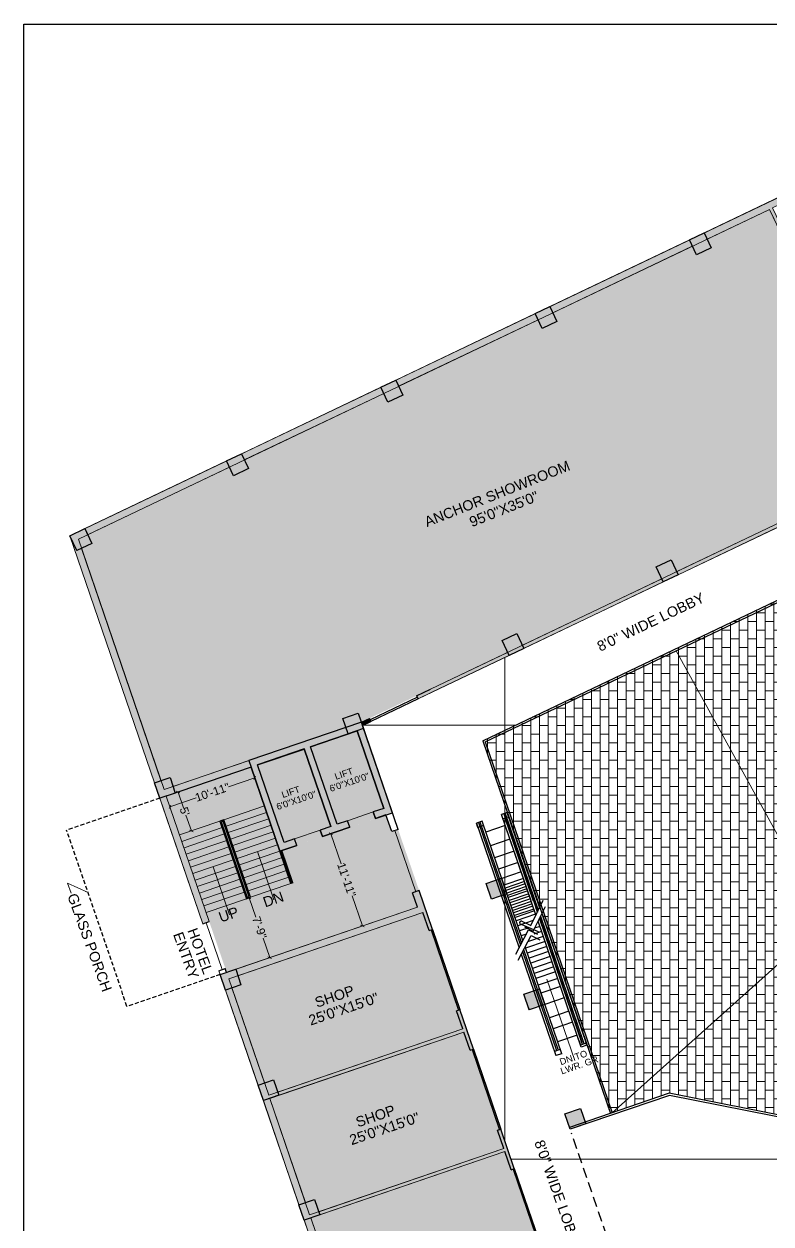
# Model space of a CAD drawing. Header units: inches. Extents: x -13956017 to 293115509, y -946740 to -305538.
# Drawn here: x 1199782 to 1200875, y -917229 to -915473 of the extents above; entities that cross this region are included whole.
import ezdxf

# ---------------------------------------------------------------- set-up
doc = ezdxf.new("R2010")
doc.units = ezdxf.units.IN
doc.header["$LTSCALE"] = 6
doc.header["$PDMODE"] = 2
doc.linetypes.add('DASHED', pattern=[0.75, 0.5, -0.25])
doc.linetypes.add('HIDDEN', pattern=[0.375, 0.25, -0.125])
for name, color, linetype in [('BND', 1, 'Continuous'), ('DIM', 7, 'Continuous'), ('STAIR', 8, 'Continuous'), ('TW', 5, 'Continuous'), ('WAL', 7, 'Continuous')]:
    doc.layers.add(name, color=color, linetype=linetype)
for name, color, linetype, lineweight in [('column', 240, 'Continuous', 25), ('floor hatch', 135, 'Continuous', 13), ('W', 250, 'Continuous', 5), ('wall', 7, 'Continuous', 30), ('wall high', 7, 'Continuous', 30)]:
    doc.layers.add(name, color=color, linetype=linetype, lineweight=lineweight)
doc.styles.add('ARI', font='arial.ttf')
doc.linetypes.add('ZIGZAG', pattern='A,0.0001,-0.2,[131,ltypeshp.shx,S=0.2,R=0,X=-0.2,Y=0],-0.4,[131,ltypeshp.shx,S=0.2,R=180,X=0.2,Y=0],-0.2', length=0.8001)
doc.dimstyles.new('Copy of AA', dxfattribs={"dimtxt": 15, "dimasz": 4, "dimexe": 5, "dimexo": 0, "dimgap": 0.09, "dimtad": 0, "dimdec": 0, "dimzin": 0, "dimdsep": 46, "dimlunit": 3, "dimtxsty": 'ARI', "dimblk": 'ARCHTICK', "dimcen": 0.09, "dimclrt": 7, "dimadec": 0, "dimazin": 0, "dimtfac": 1, "dimtdec": 0, "dimtofl": 0, "dimtmove": 0, "dimatfit": 3, "dimfxl": 0.18, "dimtolj": 1, "dimtzin": 0, "dimlwd": 9, "dimlwe": 9, "dimarcsym": 0})
doc.dimstyles.new('Copy(2) of AA', dxfattribs={"dimtxt": 12, "dimasz": 4, "dimexe": 0.18, "dimexo": 0, "dimgap": 0.09, "dimtad": 0, "dimdec": 0, "dimzin": 0, "dimdsep": 46, "dimlunit": 3, "dimtxsty": 'ARI', "dimblk": 'OBLIQUE', "dimcen": 0.09, "dimclrd": 7, "dimclre": 7, "dimclrt": 7, "dimadec": 0, "dimazin": 0, "dimtfac": 1, "dimtdec": 0, "dimtofl": 0, "dimtmove": 0, "dimatfit": 3, "dimfxl": 1, "dimtolj": 1, "dimtzin": 0, "dimlwd": 5, "dimlwe": 5, "dimarcsym": 0})

# ---------------------------------------------------------------- blocks, each defined once
blk = doc.blocks.new('_Oblique')
at = {"layer": 'DIM', "color": 0, "lineweight": -2}
blk.add_line((-0.5, -0.5), (0.5, 0.5), dxfattribs=at)
blk = doc.blocks.new('*D417')
at = {"layer": 'Defpoints', "color": 0, "ltscale": 10, "transparency": 16777216}
for p in [(1200007, -916597.2, 3969.1), (1200026.4, -916653.9, 3969.1), (1200026.9, -916653.8)]:
    blk.add_point(p, dxfattribs=at)
at = {"layer": 'W', "color": 7, "lineweight": 5, "ltscale": 10, "transparency": 16777216}
for p, q in [((1200007, -916597.2), (1200007.7, -916596.9)), ((1200007.5, -916597), (1200015.4, -916620.1)), ((1200026.9, -916653.8), (1200019, -916630.7)), ((1200026.4, -916653.9), (1200027.1, -916653.7))]:
    blk.add_line(p, q, dxfattribs=at)
at = {"layer": 'W', "color": 7, "lineweight": 5, "ltscale": 10, "transparency": 16777216, "xscale": 4, "yscale": 4, "zscale": 4}
for p, rotation in [((1200007.5, -916597), 108.8875182988841), ((1200026.9, -916653.8), 288.8875182988842)]:
    blk.add_blockref('_Oblique', p, dxfattribs=dict(at, rotation=rotation))
at = {"layer": 'W', "color": 7, "lineweight": 30, "ltscale": 10, "transparency": 16777216, "insert": (1200017.2, -916625.4), "char_height": 12, "attachment_point": 5, "rotation": 288.8875, "style": 'ARI'}
blk.add_mtext("\\A1;5'", dxfattribs=at)
blk = doc.blocks.new('*D418')
at = {"layer": 'Defpoints', "color": 0, "ltscale": 10, "transparency": 16777216}
for p in [(1200119.6, -916576.1), (1200120, -916577.2, 3969.1), (1199996, -916619.6, 3969.1)]:
    blk.add_point(p, dxfattribs=at)
at = {"layer": 'W', "color": 7, "lineweight": 5, "ltscale": 10, "transparency": 16777216}
for p, q in [((1200119.6, -916576.1), (1200081.1, -916589.3)), ((1200120, -916577.2), (1200119.5, -916575.9)), ((1199995.6, -916618.5), (1200034.1, -916605.3)), ((1199996, -916619.6), (1199995.6, -916618.3))]:
    blk.add_line(p, q, dxfattribs=at)
at = {"layer": 'W', "color": 7, "lineweight": 5, "ltscale": 10, "transparency": 16777216, "xscale": 4, "yscale": 4, "zscale": 4}
for p, rotation in [((1200119.6, -916576.1), 18.88751829873968), ((1199995.6, -916618.5), 198.8875182987397)]:
    blk.add_blockref('_Oblique', p, dxfattribs=dict(at, rotation=rotation))
at = {"layer": 'W', "color": 7, "lineweight": 30, "ltscale": 10, "transparency": 16777216, "insert": (1200057.6, -916597.3), "char_height": 12, "attachment_point": 5, "rotation": 18.8875, "style": 'ARI'}
blk.add_mtext('\\A1;10\'-11"', dxfattribs=at)
blk = doc.blocks.new('*D419')
at = {"layer": 'Defpoints', "color": 0, "ltscale": 10, "transparency": 16777216}
for p in [(1200110.5, -916752, 3969.1), (1200140.5, -916839.6, 3969.1), (1200141.5, -916839.2)]:
    blk.add_point(p, dxfattribs=at)
at = {"layer": 'W', "color": 7, "lineweight": 5, "ltscale": 10, "transparency": 16777216}
for p, q in [((1200110.5, -916752), (1200111.7, -916751.6)), ((1200111.6, -916751.6), (1200121.4, -916780.3)), ((1200141.5, -916839.2), (1200131.7, -916810.6)), ((1200140.5, -916839.6), (1200141.7, -916839.2))]:
    blk.add_line(p, q, dxfattribs=at)
at = {"layer": 'W', "color": 7, "lineweight": 5, "ltscale": 10, "transparency": 16777216, "xscale": 4, "yscale": 4, "zscale": 4}
for p, rotation in [((1200111.6, -916751.6), 108.8875182987467), ((1200141.5, -916839.2), 288.8875182987467)]:
    blk.add_blockref('_Oblique', p, dxfattribs=dict(at, rotation=rotation))
at = {"layer": 'W', "color": 7, "lineweight": 30, "ltscale": 10, "transparency": 16777216, "insert": (1200126.6, -916795.4), "char_height": 12, "attachment_point": 5, "rotation": 288.8875, "style": 'ARI'}
blk.add_mtext('\\A1;7\'-9"', dxfattribs=at)
blk = doc.blocks.new('*D420')
at = {"layer": 'Defpoints', "color": 0, "ltscale": 10, "transparency": 16777216}
for p in [(1200231.3, -916657.8, 3969.1), (1200277, -916792.9), (1200277.5, -916792.7, 3969.1)]:
    blk.add_point(p, dxfattribs=at)
at = {"layer": 'W', "color": 7, "lineweight": 5, "ltscale": 10, "transparency": 16777216}
for p, q in [((1200231.3, -916657.8), (1200230.7, -916658)), ((1200230.9, -916658), (1200245.9, -916702)), ((1200277, -916792.9), (1200262, -916748.9)), ((1200277.5, -916792.7), (1200276.9, -916792.9))]:
    blk.add_line(p, q, dxfattribs=at)
at = {"layer": 'W', "color": 7, "lineweight": 5, "ltscale": 10, "transparency": 16777216, "xscale": 4, "yscale": 4, "zscale": 4}
for p, rotation in [((1200230.9, -916658), 108.8875182987639), ((1200277, -916792.9), 288.8875182987638)]:
    blk.add_blockref('_Oblique', p, dxfattribs=dict(at, rotation=rotation))
at = {"layer": 'W', "color": 7, "lineweight": 30, "ltscale": 10, "transparency": 16777216, "insert": (1200254, -916725.4), "char_height": 12, "attachment_point": 5, "rotation": 288.8875, "style": 'ARI'}
blk.add_mtext('\\A1;11\'-11"', dxfattribs=at)
blk = doc.blocks.new('43T432')
at = {"layer": 'BND'}
for p, q in [((727708.8, -833063.2), (727708.8, -833056.7)), ((727717.6, -833056.7), (727708.8, -833056.7)), ((727708.8, -833056.7), (727708.8, -833249.6)), ((727712, -833056.7), (727712, -833246.6)), ((727714.3, -833056.7), (727714.3, -833244.3)), ((727717.6, -833241.3), (727717.6, -833056.7)), ((727747.7, -833211.8), (727747.7, -833056.7)), ((727756.5, -833056.7), (727747.7, -833056.7)), ((727751, -833056.7), (727751, -833208.6)), ((727753.3, -833056.7), (727753.3, -833206.3)), ((727756.5, -833203), (727756.5, -833056.7)), ((727756.5, -833063.2), (727756.5, -833056.7)), ((727717.6, -833063.2), (727708.8, -833063.2)), ((727747.7, -833073.5), (727717.6, -833073.5)), ((727756.5, -833063.2), (727747.7, -833063.2)), ((727747.7, -833094.6), (727717.6, -833094.6)), ((727747.7, -833113.3), (727717.6, -833113.3)), ((727747.7, -833131), (727717.6, -833131)), ((727747.7, -833145.2), (727717.6, -833145.2)), ((727747.7, -833155.5), (727717.6, -833155.5)), ((727747.7, -833160.4), (727717.6, -833160.4)), ((727747.7, -833163.7), (727717.6, -833163.7)), ((727747.7, -833167.8), (727717.6, -833167.8)), ((727747.7, -833171.5), (727717.6, -833171.5)), ((727747.7, -833174.6), (727717.6, -833174.6)), ((727747.7, -833179.3), (727717.6, -833179.3)), ((727747.7, -833182.7), (727717.6, -833182.7)), ((727747.7, -833187.1), (727717.6, -833187.1)), ((727747.7, -833191), (727717.6, -833191)), ((727747.7, -833194.9), (727717.6, -833194.9)), ((727747.7, -833198.5), (727717.6, -833198.5)), ((727735.5, -833224), (727764.8, -833195.1)), ((727747.7, -833211.8), (727747.7, -833198.3)), ((727751, -833208.6), (727751, -833201.3)), ((727747.7, -833202.7), (727717.6, -833202.7)), ((727747.7, -833205.7), (727717.6, -833205.7)), ((727747.7, -833210.5), (727717.6, -833210.5)), ((727741.3, -833218.3), (727717.6, -833218.3)), ((727743.1, -833236.7), (727721.3, -833216.5)), ((727725.4, -833213.9), (727735.5, -833224)), ((727736.2, -833232.9), (727764.8, -833204.7)), ((727751, -833413.2), (727751, -833218.1)), ((727753.3, -833206.3), (727753.3, -833203.5)), ((727753.3, -833413.2), (727753.3, -833215.8)), ((727756.5, -833212.6), (727756.5, -833413.2)), ((727701.5, -833256.5), (727730.5, -833229.1)), ((727731.7, -833226.1), (727717.6, -833226.1)), ((727725.4, -833233.9), (727717.6, -833233.9)), ((727726.1, -833222.8), (727736.2, -833232.9)), ((727730.5, -833229.1), (727740.6, -833239.2)), ((727747.7, -833413.2), (727747.7, -833221.4)), ((727701.5, -833266), (727731.2, -833237.9)), ((727731.2, -833237.9), (727741.3, -833248)), ((727747.7, -833299.7), (727717.6, -833299.7)), ((727747.7, -833310.4), (727717.6, -833310.4)), ((727747.7, -833322.7), (727717.6, -833322.7)), ((727747.7, -833339.9), (727717.6, -833339.9)), ((727747.7, -833360.5), (727717.6, -833360.5)), ((727747.7, -833377.8), (727717.6, -833377.8)), ((727747.7, -833398), (727717.6, -833398)), ((727747.7, -833406.6), (727747.7, -833413.2)), ((727756.5, -833413.2), (727747.7, -833413.2))]:
    blk.add_line(p, q, dxfattribs=at)
at = {"layer": 'BND', "linetype": 'HIDDEN', "ltscale": 750}
for p, q in [((727747.7, -833188.7), (727747.7, -833056.7)), ((727756.5, -833056.7), (727747.7, -833056.7)), ((727756.5, -833056.7), (727756.5, -833197.1)), ((727756.5, -833063.2), (727747.7, -833063.2)), ((727751, -833191.8), (727751, -833063.2)), ((727753.3, -833194), (727753.3, -833063.2)), ((727751, -833218.1), (727751, -833409.6)), ((727753.3, -833215.8), (727753.3, -833409.6)), ((727756.5, -833212.6), (727756.5, -833409.6)), ((727747.7, -833229.6), (727739.5, -833229.6)), ((727747.7, -833416.2), (727747.7, -833221.4)), ((727714.3, -833253.9), (727714.3, -833409.6)), ((727717.6, -833416.2), (727717.6, -833250.8)), ((727747.7, -833253), (727717.6, -833253)), ((727747.7, -833245.2), (727723.5, -833245.2)), ((727747.7, -833237.4), (727735.7, -833237.4)), ((727708.8, -833259.1), (727708.8, -833416.2)), ((727712, -833256.1), (727712, -833409.6)), ((727747.7, -833260.8), (727717.6, -833260.8)), ((727747.7, -833268.6), (727717.6, -833268.6)), ((727747.7, -833276.4), (727717.6, -833276.4)), ((727747.7, -833284.2), (727717.6, -833284.2)), ((727747.7, -833292), (727717.6, -833292)), ((727717.6, -833409.6), (727708.8, -833409.6)), ((727756.5, -833416.2), (727756.5, -833409.6)), ((727717.6, -833416.2), (727708.8, -833416.2)), ((727756.5, -833416.2), (727747.7, -833416.2))]:
    blk.add_line(p, q, dxfattribs=at)
at = {"layer": 'BND'}
blk.add_ellipse((727723.8, -833215.8), major_axis=(2.46, 0.6), ratio=1, start_param=0.609373, end_param=3.149465, dxfattribs=at)
blk = doc.blocks.new('_ARCHTICK')
at = {"color": 0, "linetype": 'ByBlock', "const_width": 0.15}
blk.add_lwpolyline([(-0.5, -0.5), (0.5, 0.5)], dxfattribs=at)

msp = doc.modelspace()

# ---------------------------------------------------------------- hatches: boundary and pattern name
at = {"layer": 'column', "ltscale": 10}
h = msp.add_hatch(color=256, dxfattribs=at)
h.dxf.hatch_style = 1
h.paths.add_polyline_path([(1200755.2, -915789), (1200776.8, -915778.7), (1200787.2, -915800.3), (1200765.5, -915810.7)])
h = msp.add_hatch(color=256, dxfattribs=at)
h.dxf.hatch_style = 1
h.paths.add_polyline_path([(1200529.6, -915896.8), (1200551.2, -915886.4), (1200561.6, -915908.1), (1200539.9, -915918.5)])
h = msp.add_hatch(color=256, dxfattribs=at)
h.dxf.hatch_style = 1
h.paths.add_polyline_path([(1200304, -916004.6), (1200325.7, -915994.2), (1200336, -916015.9), (1200314.4, -916026.2)])
h = msp.add_hatch(color=256, dxfattribs=at)
h.dxf.hatch_style = 1
h.paths.add_polyline_path([(1200078.4, -916112.4), (1200100.1, -916102), (1200110.4, -916123.7), (1200088.8, -916134)])
h = msp.add_hatch(color=256, dxfattribs=at)
h.dxf.hatch_style = 1
h.paths.add_polyline_path([(1199849.3, -916221.8), (1199871, -916211.5), (1199881.3, -916233.1), (1199859.7, -916243.5)])
h = msp.add_hatch(color=256, dxfattribs=at)
h.dxf.hatch_style = 1
h.paths.add_polyline_path([(1200706.8, -916267.6), (1200728.4, -916257.3), (1200738.8, -916279), (1200717.1, -916289.3)])
h = msp.add_hatch(color=256, dxfattribs=at)
h.dxf.hatch_style = 1
h.paths.add_polyline_path([(1200481.2, -916375.4), (1200502.8, -916365.1), (1200513.2, -916386.7), (1200491.5, -916397.1)])
h = msp.add_hatch(color=256, dxfattribs=at)
h.dxf.hatch_style = 1
h.paths.add_polyline_path([(1200269.4, -916507.4), (1200308.2, -916620.9), (1200293, -916626.1), (1200296.2, -916635.6), (1200320.9, -916627.2), (1200275.6, -916494.7), (1200111, -916551), (1200114.2, -916560.5), (1200156.3, -916683.5), (1200181, -916675), (1200177.8, -916665.6), (1200162.5, -916670.8), (1200123.7, -916557.2), (1200191.9, -916534), (1200230.7, -916647.5), (1200215.4, -916652.7), (1200218.7, -916662.2), (1200258.6, -916648.5), (1200255.4, -916639), (1200240.1, -916644.2), (1200201.3, -916530.7)])
h = msp.add_hatch(color=256, dxfattribs=at)
h.dxf.hatch_style = 1
h.paths.add_polyline_path([(1200248.4, -916489.2), (1200271.1, -916481.4), (1200278.9, -916504.2), (1200256.2, -916511.9)])
h = msp.add_hatch(color=256, dxfattribs=at)
h.dxf.hatch_style = 1
h.paths.add_polyline_path([(1199973.1, -916583.4), (1199995.8, -916575.6), (1200003.5, -916598.4), (1199980.8, -916606.1)])
h = msp.add_hatch(color=256, dxfattribs=at)
h.dxf.hatch_style = 1
h.paths.add_polyline_path([(1200457.9, -916731), (1200480.6, -916723.2), (1200488.4, -916745.9), (1200465.7, -916753.7)])
h = msp.add_hatch(color=256, dxfattribs=at)
h.dxf.hatch_style = 1
h.paths.add_polyline_path([(1200069.1, -916864), (1200091.8, -916856.3), (1200099.5, -916879), (1200076.8, -916886.7)])
h = msp.add_hatch(color=256, dxfattribs=at)
h.dxf.hatch_style = 1
h.paths.add_polyline_path([(1200513.3, -916892.8), (1200536, -916885), (1200543.8, -916907.7), (1200521.1, -916915.5)])
h = msp.add_hatch(color=256, dxfattribs=at)
h.dxf.hatch_style = 1
h.paths.add_polyline_path([(1200124.4, -917025.8), (1200147.1, -917018), (1200154.9, -917040.8), (1200132.2, -917048.5)])
h = msp.add_hatch(color=256, dxfattribs=at)
h.dxf.hatch_style = 1
h.paths.add_polyline_path([(1200573.2, -917067.8), (1200595.9, -917060), (1200603.6, -917082.7), (1200580.9, -917090.5)])
h = msp.add_hatch(color=256, dxfattribs=at)
h.dxf.hatch_style = 1
h.paths.add_polyline_path([(1200184.3, -917200.9), (1200207, -917193.1), (1200214.8, -917215.8), (1200192.1, -917223.6)])
at = {"layer": 'floor hatch', "ltscale": 5}
h = msp.add_hatch(dxfattribs=at)
h.set_pattern_fill('NET', color=9, scale=200, angle=90)
h.set_pattern_definition([(90, (225125.15, -30674.7), (-635, 4e-14), []), (180, (225125.15, -30674.7), (-8e-14, -635), [])])
edge = h.paths.add_edge_path(flags=16)
edge.add_line((1200453, -916521.9), (1201015.6, -916253.1))
edge.add_line((1201015.6, -916253.1), (1201003.7, -916330.2))
edge.add_arc((1201050.7, -916328.3), 47, 182.2342, 321.8069)
edge.add_line((1201087.6, -916357.4), (1201088.1, -916358.7))
edge.add_arc((1201131.5, -916340.8), 47, 202.3696, 340.2797)
edge.add_line((1201175.7, -916356.6), (1201187.6, -916279.6))
edge.add_line((1201187.6, -916279.6), (1201481.8, -916608.9))
edge.add_line((1201481.8, -916608.9), (1201160.1, -917151.9))
edge.add_line((1201160.1, -917151.9), (1201089.1, -917109.9))
edge.add_line((1201089.1, -917109.9), (1200725.7, -917037.8))
edge.add_line((1200725.7, -917037.8), (1200642.4, -917066.3))
edge.add_line((1200642.4, -917066.3), (1200639.6, -917067.3))
edge.add_line((1200639.6, -917067.3), (1200453, -916521.9))
h.paths.add_polyline_path([(1200277.3, -916499.5), (1201060, -916125.5), (1201177.8, -916020.4), (1201238, -916087.9), (1201186.6, -916133.9), (1201644.2, -916646.7), (1201015.1, -917708.5), (1200979.9, -917701.7), (1200751.4, -917657.4), (1200667.9, -917641.3)])
at = {"layer": 'W', "ltscale": 10}
h = msp.add_hatch(color=256, dxfattribs=at)
h.dxf.hatch_style = 1
h.paths.add_polyline_path([(1200325.7, -915994.2), (1200529.6, -915896.8), (1200533.9, -915905.8), (1200330, -916003.2)])
h.paths.add_polyline_path([(1200551.2, -915886.4), (1200755.2, -915789), (1200759.5, -915798), (1200555.5, -915895.5)])
h.paths.add_polyline_path([(1200776.8, -915778.7), (1200980.7, -915681.2), (1200985, -915690.3), (1200876.8, -915742), (1201057.7, -916120.8), (1201125.2, -916060.6), (1201128.5, -916064.3), (1201060, -916125.5), (1201043.9, -916133.2), (1201041.7, -916128.7), (1201053.3, -916123.1), (1200872.3, -915744.2), (1200781.1, -915787.7)])
h.paths.add_polyline_path([(1201002.4, -915670.9), (1201116.2, -915616.5), (1201120.5, -915625.6), (1201006.7, -915679.9)])
h.paths.add_polyline_path([(1201137.8, -915606.2), (1201245.8, -915727.2), (1201238.3, -915733.8), (1201145.1, -915629.3), (1201148.2, -915627.8)])
h.paths.add_polyline_path([(1201140.2, -915840.2), (1201237.2, -915753.6), (1201243.9, -915761.1), (1201146.9, -915847.6)])
h.paths.add_polyline_path([(1201254.3, -915751.7), (1201261.8, -915745.1), (1201421.6, -915924.1), (1201414.1, -915930.8)])
h.paths.add_polyline_path([(1201204.5, -916117.9), (1201238, -916087.9), (1201232.6, -916081.9), (1201240.1, -916075.2), (1201244.6, -916080.2), (1201403.7, -915940.1), (1201410.3, -915947.6), (1201211.1, -916125.4)])
h.paths.add_polyline_path([(1201556, -916089.7), (1201563.4, -916083), (1201437.6, -915942), (1201430.1, -915948.7)])
h.paths.add_polyline_path([(1201359, -916291), (1201558.2, -916113.2), (1201561.5, -916116.9), (1201362.3, -916294.7)])
h.paths.add_polyline_path([(1201571.9, -916107.6), (1201579.4, -916101), (1201714.6, -916252.4), (1201707.1, -916259.1)])
h.paths.add_polyline_path([(1201510.1, -916460.3), (1201709.3, -916282.6), (1201712.6, -916286.3), (1201513.4, -916464.1)])
h.paths.add_polyline_path([(1201495.5, -916480.1), (1201499.3, -916476.7), (1201517.9, -916497.6), (1201514.1, -916500.9)])
h.paths.add_polyline_path([(1201473.6, -916455.5), (1201477.3, -916452.1), (1201483.3, -916458.8), (1201479.5, -916462.2)])
h.paths.add_polyline_path([(1201344.4, -916310.7), (1201348.1, -916307.4), (1201366.7, -916328.2), (1201363, -916331.6)])
h.paths.add_polyline_path([(1201322.4, -916286.1), (1201326.2, -916282.8), (1201332.1, -916289.5), (1201328.4, -916292.8)])
h.paths.add_polyline_path([(1201723.1, -916277), (1201730.5, -916270.3), (1201865.7, -916421.8), (1201858.3, -916428.4)])
h.paths.add_polyline_path([(1201661.3, -916629.7), (1201860.5, -916451.9), (1201863.8, -916455.7), (1201664.6, -916633.4)])
h.paths.add_polyline_path([(1201828.8, -916536.9), (1201833.9, -916528.3), (1201896, -916565.1), (1201890.9, -916573.7)])
h.paths.add_polyline_path([(1201874.2, -916446.3), (1201881.7, -916439.7), (1202032.8, -916608.9), (1202016.4, -916636.5), (1202007.8, -916631.4), (1202020.4, -916610.1)])
h.paths.add_polyline_path([(1201845.7, -916904.9), (1201919.1, -916781.1), (1201927.7, -916786.2), (1201854.3, -916910)])
h.paths.add_polyline_path([(1201828.6, -916906.4), (1201833.7, -916897.8), (1201587.6, -916752), (1201597.8, -916734.9), (1201593.5, -916732.4), (1201564, -916782.1), (1201568.3, -916784.7), (1201582.5, -916760.6)])
h.paths.add_polyline_path([(1201734.3, -917065.6), (1201736.8, -917061.3), (1201490.8, -916915.5), (1201505, -916891.4), (1201500.7, -916888.9), (1201469.7, -916941.3), (1201474, -916943.8), (1201488.2, -916919.8)])
h.paths.add_polyline_path([(1201833.5, -916925.6), (1201842.1, -916930.7), (1201767.2, -917057.2), (1201758.6, -917052.1)])
h.paths.add_polyline_path([(1201746.3, -917072.7), (1201754.9, -917077.8), (1201672.9, -917216.3), (1201664.3, -917211.2)])
h.paths.add_polyline_path([(1201640, -917224.7), (1201642.5, -917220.4), (1201396.5, -917074.7), (1201410.7, -917050.6), (1201406.4, -917048), (1201375.4, -917100.5), (1201379.7, -917103), (1201393.9, -917079)])
h.paths.add_polyline_path([(1201570, -917370.4), (1201652, -917231.9), (1201660.6, -917237), (1201578.6, -917375.5)])
h.paths.add_polyline_path([(1201285.4, -917262.2), (1201299.6, -917238.1), (1201545.7, -917383.9), (1201548.2, -917379.6), (1201302.2, -917233.8), (1201316.4, -917209.8), (1201312.1, -917207.2), (1201281.1, -917259.6)])
h.paths.add_polyline_path([(1201475.7, -917529.5), (1201557.7, -917391), (1201566.3, -917396.1), (1201484.3, -917534.6)])
h.paths.add_polyline_path([(1201451.4, -917543.1), (1201453.9, -917538.8), (1201207.9, -917393), (1201222.1, -917368.9), (1201217.8, -917366.4), (1201186.8, -917418.8), (1201191.1, -917421.3), (1201205.3, -917397.3)])
h.paths.add_polyline_path([(1201377.8, -917694.7), (1201463.4, -917550.2), (1201472, -917555.3), (1201386.4, -917699.8)])
h.paths.add_polyline_path([(1201287.1, -917847.9), (1201365.6, -917715.4), (1201374.2, -917720.5), (1201295.7, -917853)])
h.paths.add_polyline_path([(1201262.8, -917861.4), (1201267.9, -917852.8), (1201038.2, -917716.7), (1201033.1, -917725.3)])
h.paths.add_polyline_path([(1201029, -917695), (1201036.1, -917682.9), (1201031.8, -917680.4), (1201024.7, -917692.4)])
h.paths.add_polyline_path([(1201095, -917573.6), (1201123.5, -917525.5), (1201127.8, -917528.1), (1201099.3, -917576.2)])
h = msp.add_hatch(color=256, dxfattribs=at)
h.dxf.hatch_style = 1
h.paths.add_polyline_path([(1200100.1, -916102), (1200304, -916004.6), (1200308.3, -916013.6), (1200104.4, -916111)])
h = msp.add_hatch(color=256, dxfattribs=at)
h.dxf.hatch_style = 1
h.paths.add_polyline_path([(1199871, -916211.5), (1200078.4, -916112.4), (1200082.7, -916121.4), (1199875.3, -916220.5)])
h = msp.add_hatch(color=256, dxfattribs=at)
h.dxf.hatch_style = 1
h.paths.add_polyline_path([(1200962.2, -916166.7), (1200972.6, -916161.7), (1200974.8, -916166.2), (1200964.3, -916171.2)])
h.paths.add_polyline_path([(1200736.6, -916274.4), (1200738.8, -916279), (1200942.7, -916181.5), (1200940.5, -916177)])
h.paths.add_polyline_path([(1200511, -916382.2), (1200513.2, -916386.7), (1200717.1, -916289.3), (1200715, -916284.8)])
h.paths.add_polyline_path([(1200356.4, -916456.1), (1200489.4, -916392.6), (1200491.5, -916397.1), (1200358.6, -916460.6)])
h = msp.add_hatch(color=256, dxfattribs=at)
h.dxf.hatch_style = 1
h.paths.add_polyline_path([(1200394.4, -917740.9), (1200647.1, -917654.5), (1200643.8, -917645), (1200391.2, -917731.4)])
h.paths.add_polyline_path([(1200657.3, -917625.6), (1200652.8, -917612.4), (1200657.5, -917610.8), (1200662, -917624)])
h.paths.add_polyline_path([(1200612.6, -917495), (1200617.3, -917493.4), (1200599.2, -917440.5), (1200594.5, -917442.1)])
h.paths.add_polyline_path([(1200364, -917726), (1200373.4, -917722.7), (1200323.6, -917577), (1200314.1, -917580.3)])
h.paths.add_polyline_path([(1200306.3, -917557.6), (1200315.8, -917554.3), (1200261.4, -917395.4), (1200252, -917398.6)])
h.paths.add_polyline_path([(1200274.7, -917390.8), (1200545.3, -917298.3), (1200554.3, -917324.7), (1200559, -917323.1), (1200539.3, -917265.4), (1200534.6, -917267.1), (1200543.6, -917293.5), (1200273, -917386.1)])
h.paths.add_polyline_path([(1200192.1, -917223.6), (1200201.5, -917220.3), (1200253.6, -917372.7), (1200244.2, -917375.9)])
h.paths.add_polyline_path([(1200214.8, -917215.8), (1200485.4, -917123.2), (1200494.4, -917149.7), (1200499.2, -917148), (1200479.4, -917090.4), (1200474.7, -917092), (1200483.8, -917118.5), (1200213.2, -917211.1)])
h.paths.add_polyline_path([(1200132.2, -917048.5), (1200141.6, -917045.3), (1200193.8, -917197.6), (1200184.3, -917200.9)])
h.paths.add_polyline_path([(1200154.9, -917040.8), (1200425.5, -916948.2), (1200434.5, -916974.6), (1200439.3, -916973), (1200419.6, -916915.4), (1200414.8, -916917), (1200423.9, -916943.4), (1200153.3, -917036)])
h.paths.add_polyline_path([(1200124.4, -917025.8), (1200133.9, -917022.6), (1200086.3, -916883.5), (1200076.8, -916886.7)])
h.paths.add_polyline_path([(1200091.8, -916856.3), (1200357.6, -916765.3), (1200350.5, -916744.4), (1200358.9, -916741.5), (1200360, -916741.2), (1200379.4, -916798), (1200374.7, -916799.6), (1200365.6, -916773.1), (1200095, -916865.7)])
h.paths.add_polyline_path([(1200043.7, -916789.9), (1200053.2, -916786.6), (1199990.3, -916602.9), (1199980.8, -916606.1)])
h.paths.add_polyline_path([(1200003.5, -916598.4), (1200114.2, -916560.5), (1200111, -916551), (1200000.3, -916588.9)])
h.paths.add_polyline_path([(1199973.1, -916583.4), (1199982.5, -916580.2), (1199866.2, -916240.3), (1199859.7, -916243.5), (1199849.3, -916221.8)])
h = msp.add_hatch(color=256, dxfattribs=at)
h.dxf.hatch_style = 1
h.paths.add_polyline_path([(1200275.6, -916494.7), (1200287.3, -916489.1), (1200289.5, -916493.6), (1200277.3, -916499.5)])
at = {"layer": 'WAL', "lineweight": 9, "ltscale": 100, "true_color": 0x6ebb9c}
h = msp.add_hatch(color=113, dxfattribs=at)
h.dxf.hatch_style = 1
h.paths.add_polyline_path([(1199875.3, -916220.5), (1200082.7, -916121.4), (1200088.8, -916134), (1200109.3, -916124.2), (1200104.4, -916111), (1200308.3, -916013.6), (1200314.4, -916026.2), (1200336, -916015.9), (1200330.8, -916005.1), (1200330, -916003.2), (1200533.9, -915905.8), (1200539.9, -915918.5), (1200557.2, -915910.2), (1200561.6, -915908.1), (1200555.5, -915895.5), (1200759.5, -915798), (1200765.5, -915810.7), (1200787.2, -915800.3), (1200781.1, -915787.7), (1200872.3, -915744.2), (1201053.3, -916123.1), (1201041.7, -916128.7), (1201043.9, -916133.2), (1200974.8, -916166.2), (1200972.6, -916161.7), (1200962.2, -916166.7), (1200954, -916149.5), (1200932.3, -916159.9), (1200940.5, -916177), (1200736.6, -916274.4), (1200728.4, -916257.3), (1200706.8, -916267.6), (1200715, -916284.8), (1200511, -916382.2), (1200502.8, -916365.1), (1200481.2, -916375.4), (1200489.4, -916392.6), (1200275.6, -916494.7), (1200271.1, -916481.4), (1200248.4, -916489.2), (1200252.3, -916500.6), (1200252.9, -916502.5), (1200000.3, -916588.9), (1199995.8, -916575.6), (1199984.4, -916579.5), (1199982.5, -916580.2), (1199866.2, -916240.3), (1199881.3, -916233.1)])
at = {"layer": 'WAL', "lineweight": 5, "ltscale": 0.6, "true_color": 0xffa8a8}
h = msp.add_hatch(dxfattribs=at)
h.set_pattern_fill('BRICK', color=21, scale=2, angle=270)
h.set_pattern_definition([(270, (225125.152, -30674.727), (12.7, -2e-15), []), (0, (225125.152, -30674.727), (6e-15, 25.4), [12.7, -12.7]), (0, (225125.152, -30687.427), (6e-15, 25.4), [-12.7, 12.7])])
edge = h.paths.add_edge_path()
edge.add_line((1200453, -916521.9), (1201015.6, -916253.1))
edge.add_line((1201015.6, -916253.1), (1201003.7, -916330.2))
edge.add_arc((1201050.7, -916328.3), 47, 182.2342, 321.8069)
edge.add_line((1201087.6, -916357.4), (1201088.1, -916358.7))
edge.add_arc((1201131.5, -916340.8), 47, 202.3696, 340.2797)
edge.add_line((1201175.7, -916356.6), (1201187.6, -916279.6))
edge.add_line((1201187.6, -916279.6), (1201481.8, -916608.9))
edge.add_line((1201481.8, -916608.9), (1201160.1, -917151.9))
edge.add_line((1201160.1, -917151.9), (1201089.1, -917109.9))
edge.add_line((1201089.1, -917109.9), (1200725.7, -917037.8))
edge.add_line((1200725.7, -917037.8), (1200642.4, -917066.3))
edge.add_line((1200642.4, -917066.3), (1200639.6, -917067.3))
edge.add_line((1200639.6, -917067.3), (1200453, -916521.9))
at = {"layer": 'WAL', "lineweight": 9, "ltscale": 100, "true_color": 0xffae59}
h = msp.add_hatch(color=21, dxfattribs=at)
h.dxf.hatch_style = 1
h.paths.add_polyline_path([(1200240.1, -916644.2), (1200255.4, -916639), (1200258.6, -916648.5), (1200296.2, -916635.6), (1200293, -916626.1), (1200308.2, -916620.9), (1200269.4, -916507.4), (1200201.3, -916530.7)])
h = msp.add_hatch(color=21, dxfattribs=at)
h.dxf.hatch_style = 1
h.paths.add_polyline_path([(1200123.7, -916557.2), (1200191.8, -916533.9), (1200230.7, -916647.5), (1200215.4, -916652.7), (1200218.7, -916662.2), (1200181, -916675), (1200177.8, -916665.6), (1200162.5, -916670.8)])
h = msp.add_hatch(color=21, dxfattribs=at)
h.dxf.hatch_style = 1
h.paths.add_polyline_path([(1199990.3, -916602.9), (1200114.2, -916560.5), (1200156.3, -916683.5), (1200311.5, -916630.4), (1200319.9, -916654.9), (1200329.3, -916651.7), (1200360, -916741.2), (1200350.5, -916744.4), (1200357.6, -916765.3), (1200078.5, -916860.8)])
at = {"layer": 'WAL', "lineweight": 9, "ltscale": 100, "true_color": 0x9c859f}
h = msp.add_hatch(color=252, dxfattribs=at)
h.dxf.hatch_style = 1
h.paths.add_polyline_path([(1200133.9, -917022.6), (1200147.1, -917018), (1200153.3, -917036), (1200423.9, -916943.4), (1200414.8, -916917), (1200419.6, -916915.4), (1200379.4, -916798), (1200374.7, -916799.6), (1200365.6, -916773.1), (1200095, -916865.7), (1200099.5, -916879), (1200086.3, -916883.5)])
h = msp.add_hatch(color=252, dxfattribs=at)
h.dxf.hatch_style = 1
h.paths.add_polyline_path([(1200141.6, -917045.3), (1200425.5, -916948.2), (1200434.5, -916974.6), (1200439.3, -916973), (1200479.4, -917090.4), (1200474.7, -917092), (1200483.8, -917118.5), (1200213.2, -917211.1), (1200207, -917193.1), (1200193.8, -917197.6)])
h = msp.add_hatch(color=252, dxfattribs=at)
h.dxf.hatch_style = 1
h.paths.add_polyline_path([(1200253.6, -917372.7), (1200266.9, -917368.1), (1200273, -917386.1), (1200543.6, -917293.5), (1200534.6, -917267.1), (1200539.3, -917265.4), (1200499.2, -917148), (1200494.4, -917149.7), (1200485.4, -917123.2), (1200201.5, -917220.3)])

# ---------------------------------------------------------------- linework, layer by layer
at = {"layer": 'column', "ltscale": 10, "elevation": 3969.1}
for points in [[(1200755.2, -915789), (1200776.8, -915778.7), (1200787.2, -915800.3), (1200765.5, -915810.7), (1200755.2, -915789)], [(1200529.6, -915896.8), (1200551.2, -915886.4), (1200561.6, -915908.1), (1200539.9, -915918.5), (1200529.6, -915896.8)], [(1200304, -916004.6), (1200325.7, -915994.2), (1200336, -916015.9), (1200314.4, -916026.2), (1200304, -916004.6)], [(1200078.4, -916112.4), (1200100.1, -916102), (1200110.4, -916123.7), (1200088.8, -916134), (1200078.4, -916112.4)], [(1200706.8, -916267.6), (1200728.4, -916257.3), (1200738.8, -916279), (1200717.1, -916289.3), (1200706.8, -916267.6)], [(1200481.2, -916375.4), (1200502.8, -916365.1), (1200513.2, -916386.7), (1200491.5, -916397.1), (1200481.2, -916375.4)], [(1200191.9, -916533.9), (1200230.7, -916647.5), (1200215.4, -916652.7), (1200218.7, -916662.2), (1200258.6, -916648.5), (1200255.4, -916639), (1200240.1, -916644.2), (1200201.3, -916530.7), (1200269.4, -916507.4), (1200308.2, -916620.9), (1200293, -916626.1), (1200296.2, -916635.6), (1200320.9, -916627.2), (1200275.6, -916494.7), (1200111, -916551), (1200114.2, -916560.5), (1200156.3, -916683.5), (1200181, -916675), (1200177.8, -916665.6), (1200162.5, -916670.8), (1200123.7, -916557.2), (1200191.9, -916534)], [(1200248.4, -916489.2), (1200271.1, -916481.4), (1200278.9, -916504.2), (1200256.2, -916511.9), (1200248.4, -916489.2)], [(1199973.1, -916583.4), (1199995.8, -916575.6), (1200003.5, -916598.4), (1199980.8, -916606.1), (1199973.1, -916583.4)], [(1200457.9, -916731), (1200480.6, -916723.2), (1200488.4, -916745.9), (1200465.7, -916753.7), (1200457.9, -916731)], [(1200069.1, -916864), (1200091.8, -916856.3), (1200099.5, -916879), (1200076.8, -916886.7), (1200069.1, -916864)], [(1200513.3, -916892.8), (1200536, -916885), (1200543.8, -916907.7), (1200521.1, -916915.5), (1200513.3, -916892.8)], [(1200124.4, -917025.8), (1200147.1, -917018), (1200154.9, -917040.8), (1200132.2, -917048.5), (1200124.4, -917025.8)], [(1200573.2, -917067.8), (1200595.9, -917060), (1200603.6, -917082.7), (1200580.9, -917090.5), (1200573.2, -917067.8)], [(1200184.3, -917200.9), (1200207, -917193.1), (1200214.8, -917215.8), (1200192.1, -917223.6), (1200184.3, -917200.9)]]:
    msp.add_lwpolyline(points, dxfattribs=at)
at = {"layer": 'column', "ltscale": 10}
msp.add_lwpolyline([(1199849.3, -916221.8), (1199871, -916211.5), (1199881.3, -916233.1), (1199859.7, -916243.5), (1199849.3, -916221.8)], dxfattribs=at)
at = {"layer": 'STAIR', "linetype": 'DASHED', "lineweight": 25, "ltscale": 2}
for p, q in [((1199980.8, -916606.1, 3969.1), (1199844.6, -916652.7, 3969.1)), ((1200069.1, -916864, 3969.1), (1199932.8, -916910.6, 3969.1))]:
    msp.add_line(p, q, dxfattribs=at)
at = {"layer": 'STAIR', "linetype": 'DASHED', "lineweight": 25, "ltscale": 2, "elevation": 3969.1}
msp.add_lwpolyline([(1199932.8, -916910.6), (1199844.6, -916652.7)], dxfattribs=at)
at = {"layer": 'TW', "ltscale": 10}
for p, q in [((1200453, -916521.9, 3969.1), (1201015.4, -916253.2, 3969.1)), ((1200456.7, -916523.5, 3969.1), (1201014.8, -916256.8, 3969.1)), ((1200357.5, -916458.3, 3969.1), (1200288.4, -916491.4, 3969.1)), ((1200358.6, -916460.6, 3969.1), (1200289.5, -916493.6, 3969.1)), ((1200453, -916521.9, 3943.8), (1200639.6, -917067.3, 5933.7)), ((1200456.7, -916523.5, 3953), (1200642.4, -917066.3, 5933.7)), ((1200172.5, -916730.8, 3969.1), (1200156.3, -916683.5, 3969.1)), ((1200173.9, -916730.3, 3969.1), (1200157.7, -916683, 3969.1)), ((1200175.3, -916729.8, 3969.1), (1200159.2, -916682.5, 3969.1)), ((1200175.3, -916729.8, 3969.1), (1200172.5, -916730.8, 3969.1)), ((1200377.5, -916798.6, 3969.1), (1200417.7, -916916, 3969.1)), ((1200379.4, -916798, 3969.1), (1200419.6, -916915.4, 3969.1)), ((1200520.1, -916912.6, 5295), (1200521.1, -916915.5, 5305.4)), ((1200437.4, -916973.7, 3969.1), (1200477.5, -917091.1, 3969.1)), ((1200439.3, -916973, 3969.1), (1200479.4, -917090.4, 3969.1)), ((1200725.7, -917037.8, 7343.7), (1200580, -917087.7, 5305.4)), ((1201089.1, -917109.9), (1200725.7, -917037.8)), ((1200725.9, -917040.9, 7333), (1200580.9, -917090.5, 5305.4)), ((1201088, -917112.7), (1200725.9, -917040.9)), ((1200497.3, -917148.7, 3969.1), (1200537.4, -917266.1, 3969.1)), ((1200499.2, -917148, 3969.1), (1200539.3, -917265.4, 3969.1))]:
    msp.add_line(p, q, dxfattribs=at)
at = {"layer": 'TW', "ltscale": 10, "elevation": 3969.1}
msp.add_lwpolyline([(1200107.7, -916753), (1200113.4, -916751), (1200074.5, -916637.5), (1200068.8, -916639.4), (1200107.7, -916753)], dxfattribs=at)
msp.add_lwpolyline([(1200108.6, -916751.1), (1200111.5, -916750.1), (1200073.6, -916639.4), (1200070.7, -916640.4)], close=True, dxfattribs=at)
at = {"layer": 'W', "ltscale": 10}
for p, q in [((1199861.7, -916227, 3969.1), (1200872.3, -915744.2, 3969.1)), ((1200872.3, -915744.2, 3969.1), (1201053.3, -916123.1, 3969.1)), ((1200376.6, -916446.5, 3969.1), (1200972.6, -916161.7, 3969.1)), ((1200378.8, -916451, 3969.1), (1200974.8, -916166.2, 3969.1)), ((1199987, -916593.4, 3969.1), (1199861.7, -916227, 3969.1)), ((1200735.8, -916390.1, 3969.1), (1201151.7, -917147, 3969.1)), ((1200358.6, -916460.6, 3969.1), (1200378.8, -916451, 3969.1)), ((1200642.4, -917066.3, 5933.7), (1201332.8, -916446.4, 3969.1)), ((1200275.6, -916494.7, 3969.1), (1199987, -916593.4, 3969.1)), ((1200053.2, -916786.6, 3969.1), (1199990.3, -916602.9, 3969.1)), ((1200133.7, -916617.3, 3969.1), (1200074.5, -916637.5, 3969.1)), ((1200136.9, -916626.7, 3969.1), (1200077.8, -916646.9, 3969.1)), ((1200140.1, -916636.2, 3969.1), (1200081, -916656.4, 3969.1)), ((1200255.4, -916639, 3969.1), (1200293, -916626.1, 3969.1)), ((1200068.8, -916639.4, 3969.1), (1200009.7, -916659.7, 3969.1)), ((1200072.1, -916648.9, 3969.1), (1200012.9, -916669.1, 3969.1)), ((1200143.4, -916645.6, 3969.1), (1200084.2, -916665.9, 3969.1)), ((1200177.8, -916665.6, 3969.1), (1200215.4, -916652.7, 3969.1)), ((1200075.3, -916658.3, 3969.1), (1200016.2, -916678.6, 3969.1)), ((1200078.6, -916667.8, 3969.1), (1200019.4, -916688, 3969.1)), ((1200146.6, -916655.1, 3969.1), (1200087.5, -916675.3, 3969.1)), ((1200149.8, -916664.6, 3969.1), (1200090.7, -916684.8, 3969.1)), ((1200081.8, -916677.3, 3969.1), (1200022.7, -916697.5, 3969.1)), ((1200085, -916686.7, 3969.1), (1200025.9, -916707, 3969.1)), ((1200153.1, -916674, 3969.1), (1200093.9, -916694.3, 3969.1)), ((1200156.3, -916683.5, 3969.1), (1200097.2, -916703.7, 3969.1)), ((1200088.3, -916696.2, 3969.1), (1200029.1, -916716.4, 3969.1)), ((1200091.5, -916705.7, 3969.1), (1200032.4, -916725.9, 3969.1)), ((1200159.6, -916692.9, 3969.1), (1200100.4, -916713.2, 3969.1)), ((1200162.8, -916702.4, 3969.1), (1200103.7, -916722.6, 3969.1)), ((1200094.7, -916715.1, 3969.1), (1200035.6, -916735.3, 3969.1)), ((1200166, -916711.9, 3969.1), (1200106.9, -916732.1, 3969.1)), ((1200169.3, -916721.3, 3969.1), (1200110.1, -916741.6, 3969.1)), ((1200098, -916724.6, 3969.1), (1200038.8, -916744.8, 3969.1)), ((1200101.2, -916734, 3969.1), (1200042.1, -916754.3, 3969.1)), ((1200172.5, -916730.8, 3969.1), (1200113.4, -916751, 3969.1)), ((1200104.5, -916743.5, 3969.1), (1200045.3, -916763.7, 3969.1)), ((1200107.7, -916753, 3969.1), (1200048.6, -916773.2, 3969.1)), ((1200357.6, -916765.3, 3969.1), (1200078.5, -916860.8, 3969.1)), ((1200365.6, -916773.1, 3969.1), (1200081.8, -916870.2, 3969.1)), ((1200140, -917040.6, 3969.1), (1200081.8, -916870.2, 3969.1)), ((1200423.9, -916943.4, 3969.1), (1200140, -917040.6, 3969.1)), ((1200425.5, -916948.2, 3969.1), (1200141.6, -917045.3, 3969.1)), ((1200199.9, -917215.6, 3969.1), (1200141.6, -917045.3, 3969.1)), ((1200483.8, -917118.5, 3969.1), (1200199.9, -917215.6, 3969.1)), ((1200485.4, -917123.2, 3969.1), (1200201.5, -917220.3, 3969.1)), ((1200259.8, -917390.6, 3969.1), (1200201.5, -917220.3, 3969.1))]:
    msp.add_line(p, q, dxfattribs=at)
at = {"layer": 'W', "lineweight": 30, "ltscale": 10}
for p, q in [((1200356.4, -916456.1, 3969.1), (1200376.6, -916446.5, 3969.1)), ((1200356.4, -916456.1, 3969.1), (1200358.6, -916460.6, 3969.1)), ((1200275.6, -916494.7, 3969.1), (1200287.3, -916489.1, 3969.1)), ((1200277.3, -916499.5, 3969.1), (1200289.5, -916493.6, 3969.1)), ((1200287.3, -916489.1, 3969.1), (1200289.5, -916493.6, 3969.1)), ((1200269.4, -916507.4, 3969.1), (1200201.3, -916530.7, 3969.1)), ((1200308.2, -916620.9, 3969.1), (1200269.4, -916507.4, 3969.1)), ((1200329.3, -916651.7, 3969.1), (1200277.3, -916499.5, 3969.1)), ((1200240.1, -916644.2, 3969.1), (1200201.3, -916530.7, 3969.1)), ((1200191.8, -916533.9, 3969.1), (1200123.7, -916557.2, 3969.1)), ((1200230.7, -916647.5, 3969.1), (1200191.8, -916533.9, 3969.1)), ((1200114.2, -916560.5, 3969.1), (1199990.3, -916602.9, 3969.1)), ((1200156.3, -916683.5, 3969.1), (1200114.2, -916560.5, 3969.1)), ((1200162.5, -916670.8, 3969.1), (1200123.7, -916557.2, 3969.1)), ((1200308.2, -916620.9, 3969.1), (1200293, -916626.1, 3969.1)), ((1200296.2, -916635.6, 3969.1), (1200293, -916626.1, 3969.1)), ((1200311.5, -916630.4, 3969.1), (1200296.2, -916635.6, 3969.1)), ((1200319.9, -916654.9, 3969.1), (1200311.5, -916630.4, 3969.1)), ((1200230.7, -916647.5, 3969.1), (1200215.4, -916652.7, 3969.1)), ((1200218.7, -916662.2, 3969.1), (1200215.4, -916652.7, 3969.1)), ((1200258.6, -916648.5, 3969.1), (1200218.7, -916662.2, 3969.1)), ((1200255.4, -916639, 3969.1), (1200240.1, -916644.2, 3969.1)), ((1200258.6, -916648.5, 3969.1), (1200255.4, -916639, 3969.1)), ((1200329.3, -916651.7, 3969.1), (1200319.9, -916654.9, 3969.1)), ((1200177.8, -916665.6, 3969.1), (1200162.5, -916670.8, 3969.1)), ((1200181, -916675, 3969.1), (1200177.8, -916665.6, 3969.1)), ((1200181, -916675, 3969.1), (1200156.3, -916683.5, 3969.1)), ((1200360, -916741.2, 3969.1), (1200350.5, -916744.4, 3969.1)), ((1200379.4, -916798, 3969.1), (1200360, -916741.2, 3969.1)), ((1200357.6, -916765.3, 3969.1), (1200350.5, -916744.4, 3969.1)), ((1200374.7, -916799.6, 3969.1), (1200365.6, -916773.1, 3969.1)), ((1200043.7, -916789.9, 3969.1), (1200053.2, -916786.6, 3969.1)), ((1200374.7, -916799.6, 3969.1), (1200379.4, -916798, 3969.1)), ((1200067.1, -916858.4, 3969.1), (1200076.6, -916855.2, 3969.1)), ((1200078.5, -916860.8, 3969.1), (1200076.6, -916855.2, 3969.1)), ((1200414.8, -916917, 3969.1), (1200419.6, -916915.4, 3969.1)), ((1200423.9, -916943.4, 3969.1), (1200414.8, -916917, 3969.1)), ((1200439.3, -916973, 3969.1), (1200419.6, -916915.4, 3969.1)), ((1200434.5, -916974.6, 3969.1), (1200425.5, -916948.2, 3969.1)), ((1200434.5, -916974.6, 3969.1), (1200439.3, -916973, 3969.1)), ((1200474.7, -917092, 3969.1), (1200479.4, -917090.4, 3969.1)), ((1200483.8, -917118.5, 3969.1), (1200474.7, -917092, 3969.1)), ((1200499.2, -917148, 3969.1), (1200479.4, -917090.4, 3969.1)), ((1200494.4, -917149.7, 3969.1), (1200485.4, -917123.2, 3969.1)), ((1200494.4, -917149.7, 3969.1), (1200499.2, -917148, 3969.1))]:
    msp.add_line(p, q, dxfattribs=at)
at = {"layer": 'W', "linetype": 'ZIGZAG', "ltscale": 2}
for p, q in [((1200324.6, -916653.3, 3969.1), (1200355.2, -916742.8, 3969.1)), ((1200048.4, -916788.3, 3969.1), (1200071.9, -916856.8, 3969.1))]:
    msp.add_line(p, q, dxfattribs=at)
at = {"layer": 'W', "ltscale": 10, "elevation": 3969.1}
for points in [[(1200043.7, -916789.9), (1199849.3, -916221.8), (1201137.8, -915606.2)], [(1200669.8, -917646.7), (1200371.7, -917748.7), (1200067.1, -916858.4)]]:
    msp.add_lwpolyline(points, dxfattribs=at)
for points in [[(1200776.8, -915778.7), (1200980.7, -915681.2), (1200985, -915690.3), (1200876.8, -915742), (1201057.7, -916120.8), (1201125.2, -916060.6), (1201128.5, -916064.3), (1201060, -916125.5), (1201043.9, -916133.2), (1201041.7, -916128.7), (1201053.3, -916123.1), (1200872.3, -915744.2), (1200781.1, -915787.7)], [(1200551.2, -915886.4), (1200755.2, -915789), (1200759.5, -915798), (1200555.5, -915895.5)], [(1200325.7, -915994.2), (1200529.6, -915896.8), (1200533.9, -915905.8), (1200330, -916003.2)], [(1200100.1, -916102), (1200304, -916004.6), (1200308.3, -916013.6), (1200104.4, -916111)], [(1199973.1, -916583.4), (1199982.5, -916580.2), (1199866.2, -916240.3), (1199859.7, -916243.5), (1199849.3, -916221.8)], [(1200356.4, -916456.1), (1200489.4, -916392.6), (1200491.5, -916397.1), (1200358.6, -916460.6)], [(1200275.6, -916494.7), (1200287.3, -916489.1), (1200289.5, -916493.6), (1200277.3, -916499.5)], [(1200003.5, -916598.4), (1200114.2, -916560.5), (1200111, -916551), (1200000.3, -916588.9)], [(1200043.7, -916789.9), (1200053.2, -916786.6), (1199990.3, -916602.9), (1199980.8, -916606.1)], [(1200091.8, -916856.3), (1200357.6, -916765.3), (1200350.5, -916744.4), (1200358.9, -916741.5), (1200360, -916741.2), (1200379.4, -916798), (1200374.7, -916799.6), (1200365.6, -916773.1), (1200095, -916865.7)], [(1200124.4, -917025.8), (1200133.9, -917022.6), (1200086.3, -916883.5), (1200076.8, -916886.7)], [(1200154.9, -917040.8), (1200425.5, -916948.2), (1200434.5, -916974.6), (1200439.3, -916973), (1200419.6, -916915.4), (1200414.8, -916917), (1200423.9, -916943.4), (1200153.3, -917036)], [(1200132.2, -917048.5), (1200141.6, -917045.3), (1200193.8, -917197.6), (1200184.3, -917200.9)], [(1200214.8, -917215.8), (1200485.4, -917123.2), (1200494.4, -917149.7), (1200499.2, -917148), (1200479.4, -917090.4), (1200474.7, -917092), (1200483.8, -917118.5), (1200213.2, -917211.1)], [(1200192.1, -917223.6), (1200201.5, -917220.3), (1200253.6, -917372.7), (1200244.2, -917375.9)]]:
    msp.add_lwpolyline(points, close=True, dxfattribs=at)
at = {"layer": 'W', "ltscale": 10}
for points in [[(1199871, -916211.5), (1200078.4, -916112.4), (1200082.7, -916121.4), (1199875.3, -916220.5)], [(1200736.6, -916274.4), (1200738.8, -916279), (1200942.7, -916181.5), (1200940.5, -916177)], [(1200511, -916382.2), (1200513.2, -916386.7), (1200717.1, -916289.3), (1200715, -916284.8)]]:
    msp.add_lwpolyline(points, close=True, dxfattribs=at)
at = {"layer": 'W', "color": 1, "ltscale": 10, "elevation": 3943.8}
msp.add_lwpolyline([(1200453, -916521.9), (1201015.6, -916253.1), (1201003.7, -916330.2, 0.697432), (1201087.6, -916357.4), (1201088.1, -916358.7, 0.686703), (1201175.7, -916356.6), (1201187.6, -916279.6), (1201481.8, -916608.9), (1201160.1, -917151.9), (1201089.1, -917109.9), (1200725.7, -917037.8), (1200642.4, -917066.3), (1200639.6, -917067.3)], format="xyb", close=True, dxfattribs=at)
at = {"layer": 'W', "color": 1, "ltscale": 10, "elevation": 3969.1}
msp.add_lwpolyline([(1200069.1, -916864), (1200078.5, -916860.8), (1200076.6, -916855.2), (1200067.1, -916858.4)], close=True, dxfattribs=at)
at = {"layer": 'wall', "linetype": 'DASHED', "lineweight": 25, "ltscale": 5}
msp.add_line((1200699.9, -917438.2, 3969.1), (1200582.8, -917096, 3969.1), dxfattribs=at)
at = {"layer": 'wall high', "lineweight": 25}
msp.add_lwpolyline([(1199782.2, -915473), (1202088.1, -915473), (1202088.1, -918028.3), (1199782.2, -918028.3)], close=True, dxfattribs=at)

# ---------------------------------------------------------------- block references
at = {"layer": 'wall', "lineweight": 25, "rotation": 18.88827629433325}
msp.add_blockref('43T432', (242240.6, -364021.3, 3969.1), dxfattribs=at)

# ---------------------------------------------------------------- texts
at = {"layer": 'wall', "lineweight": 25, "style": 'ARI'}
for s, height, rotation, p in [('ANCHOR SHOWROOM', 15, 21.7238, (1200371.4, -916209.3, -3969.1)), ('95\'0"X35\'0"', 15, 21.7238, (1200437.2, -916209.4, -3969.1)), ('8\'0" WIDE LOBBY', 15, 25.5562, (1200624.8, -916391.7, -3969.1)), ('LIFT', 9.6, 18.8875, (1200238.4, -916579.2, -5080.5)), ('6\'0"X10\'0"', 9.6, 18.8875, (1200230.8, -916596.9, -5080.5)), ('6\'0"X10\'0"', 9.6, 18.8875, (1200153.2, -916623.5, -5080.5)), ('LIFT', 9.6, 18.8875, (1200160.8, -916605.8, -5080.5)), ('GLASS PORCH', 15, 290.0248, (1199845.3, -916748.6, -3969.1)), ('DN', 15, 18.8875, (1200134.9, -916765.9, -7938.2)), ('UP', 15, 18.8875, (1200070.1, -916788, -7938.2)), ('ENTRY', 15, 290.0248, (1200000, -916805.2, -3969.1)), ('HOTEL', 15, 290.0248, (1200021, -916799.4, -3969.1)), ('SHOP', 15, 18.8875, (1200210.6, -916912.7, -7938.2)), ('25\'0"X15\'0"', 15, 18.8875, (1200201.5, -916938.8, -7938.2)), ('DN TO ', 9.6, 18.7159, (1200567.4, -916996.8, 3969.1)), ('LWR. GR.', 9.6, 18.7159, (1200568.6, -917010.3, 3969.1)), ('SHOP', 15, 18.8875, (1200270.5, -917087.8, -7938.2)), ('25\'0"X15\'0"', 15, 18.8875, (1200261.3, -917113.9, -7938.2)), ('8\'0" WIDE LOBBY', 15, 289.5438, (1200528.2, -917109.5, -3969.1))]:
    msp.add_text(s, height=height, rotation=rotation, dxfattribs=at).set_placement(p)

# ---------------------------------------------------------------- dimensions: what is measured, and where the dimension line sits
at = {"layer": 'W', "lineweight": 30, "ltscale": 10}
for p1, p2, distance, picture, middle in [((1199996, -916619.6, 3969.1), (1200120, -916577.2, 3969.1), 1.2, '*D418', (1200057.6, -916597.3)), ((1200007, -916597.2, 3969.1), (1200026.4, -916653.9, 3969.1), 0.6, '*D417', (1200017.2, -916625.4)), ((1200231.3, -916657.8, 3969.1), (1200277.5, -916792.7, 3969.1), -0.5, '*D420', (1200254, -916725.4)), ((1200110.5, -916752, 3969.1), (1200140.5, -916839.6, 3969.1), 1.1, '*D419', (1200126.6, -916795.4))]:
    dim = msp.add_aligned_dim(p1=p1, p2=p2, distance=distance, dimstyle='Copy(2) of AA', override={"dimfxl": 0.75}, dxfattribs=at)
    dim.commit()
    dim.dimension.update_dxf_attribs({"geometry": picture, "text_midpoint": middle})

# ---------------------------------------------------------------- leaders
for points in [[(1200123.5, -916684.1, 3969.1), (1200147.4, -916754.5, 3969.1)], [(1200058.7, -916706.3, 3969.1), (1200082.6, -916776.7, 3969.1)]]:
    msp.add_leader(points, dimstyle='Copy(2) of AA', override={"dimgap": 0.09, "dimtad": 0}, dxfattribs=at)
at = {"layer": 'W', "color": 2, "lineweight": 30, "ltscale": 10}
msp.add_leader([(1199875.8, -916744.1, 3969.1), (1199845.9, -916730.1, 3969.1), (1199851.4, -916745.1, 3969.1)], dimstyle='Copy(2) of AA', override={"dimgap": 0.09, "dimtad": 0}, dxfattribs=at)
at = {"layer": 'wall', "lineweight": 25}
msp.add_leader([(1200546.8, -916871, 3969.1), (1200587.7, -916989.6, 3969.1)], dimstyle='Copy of AA', override={"dimgap": 0.09, "dimtad": 0}, dxfattribs=at)

doc.saveas('drawing.dxf')
